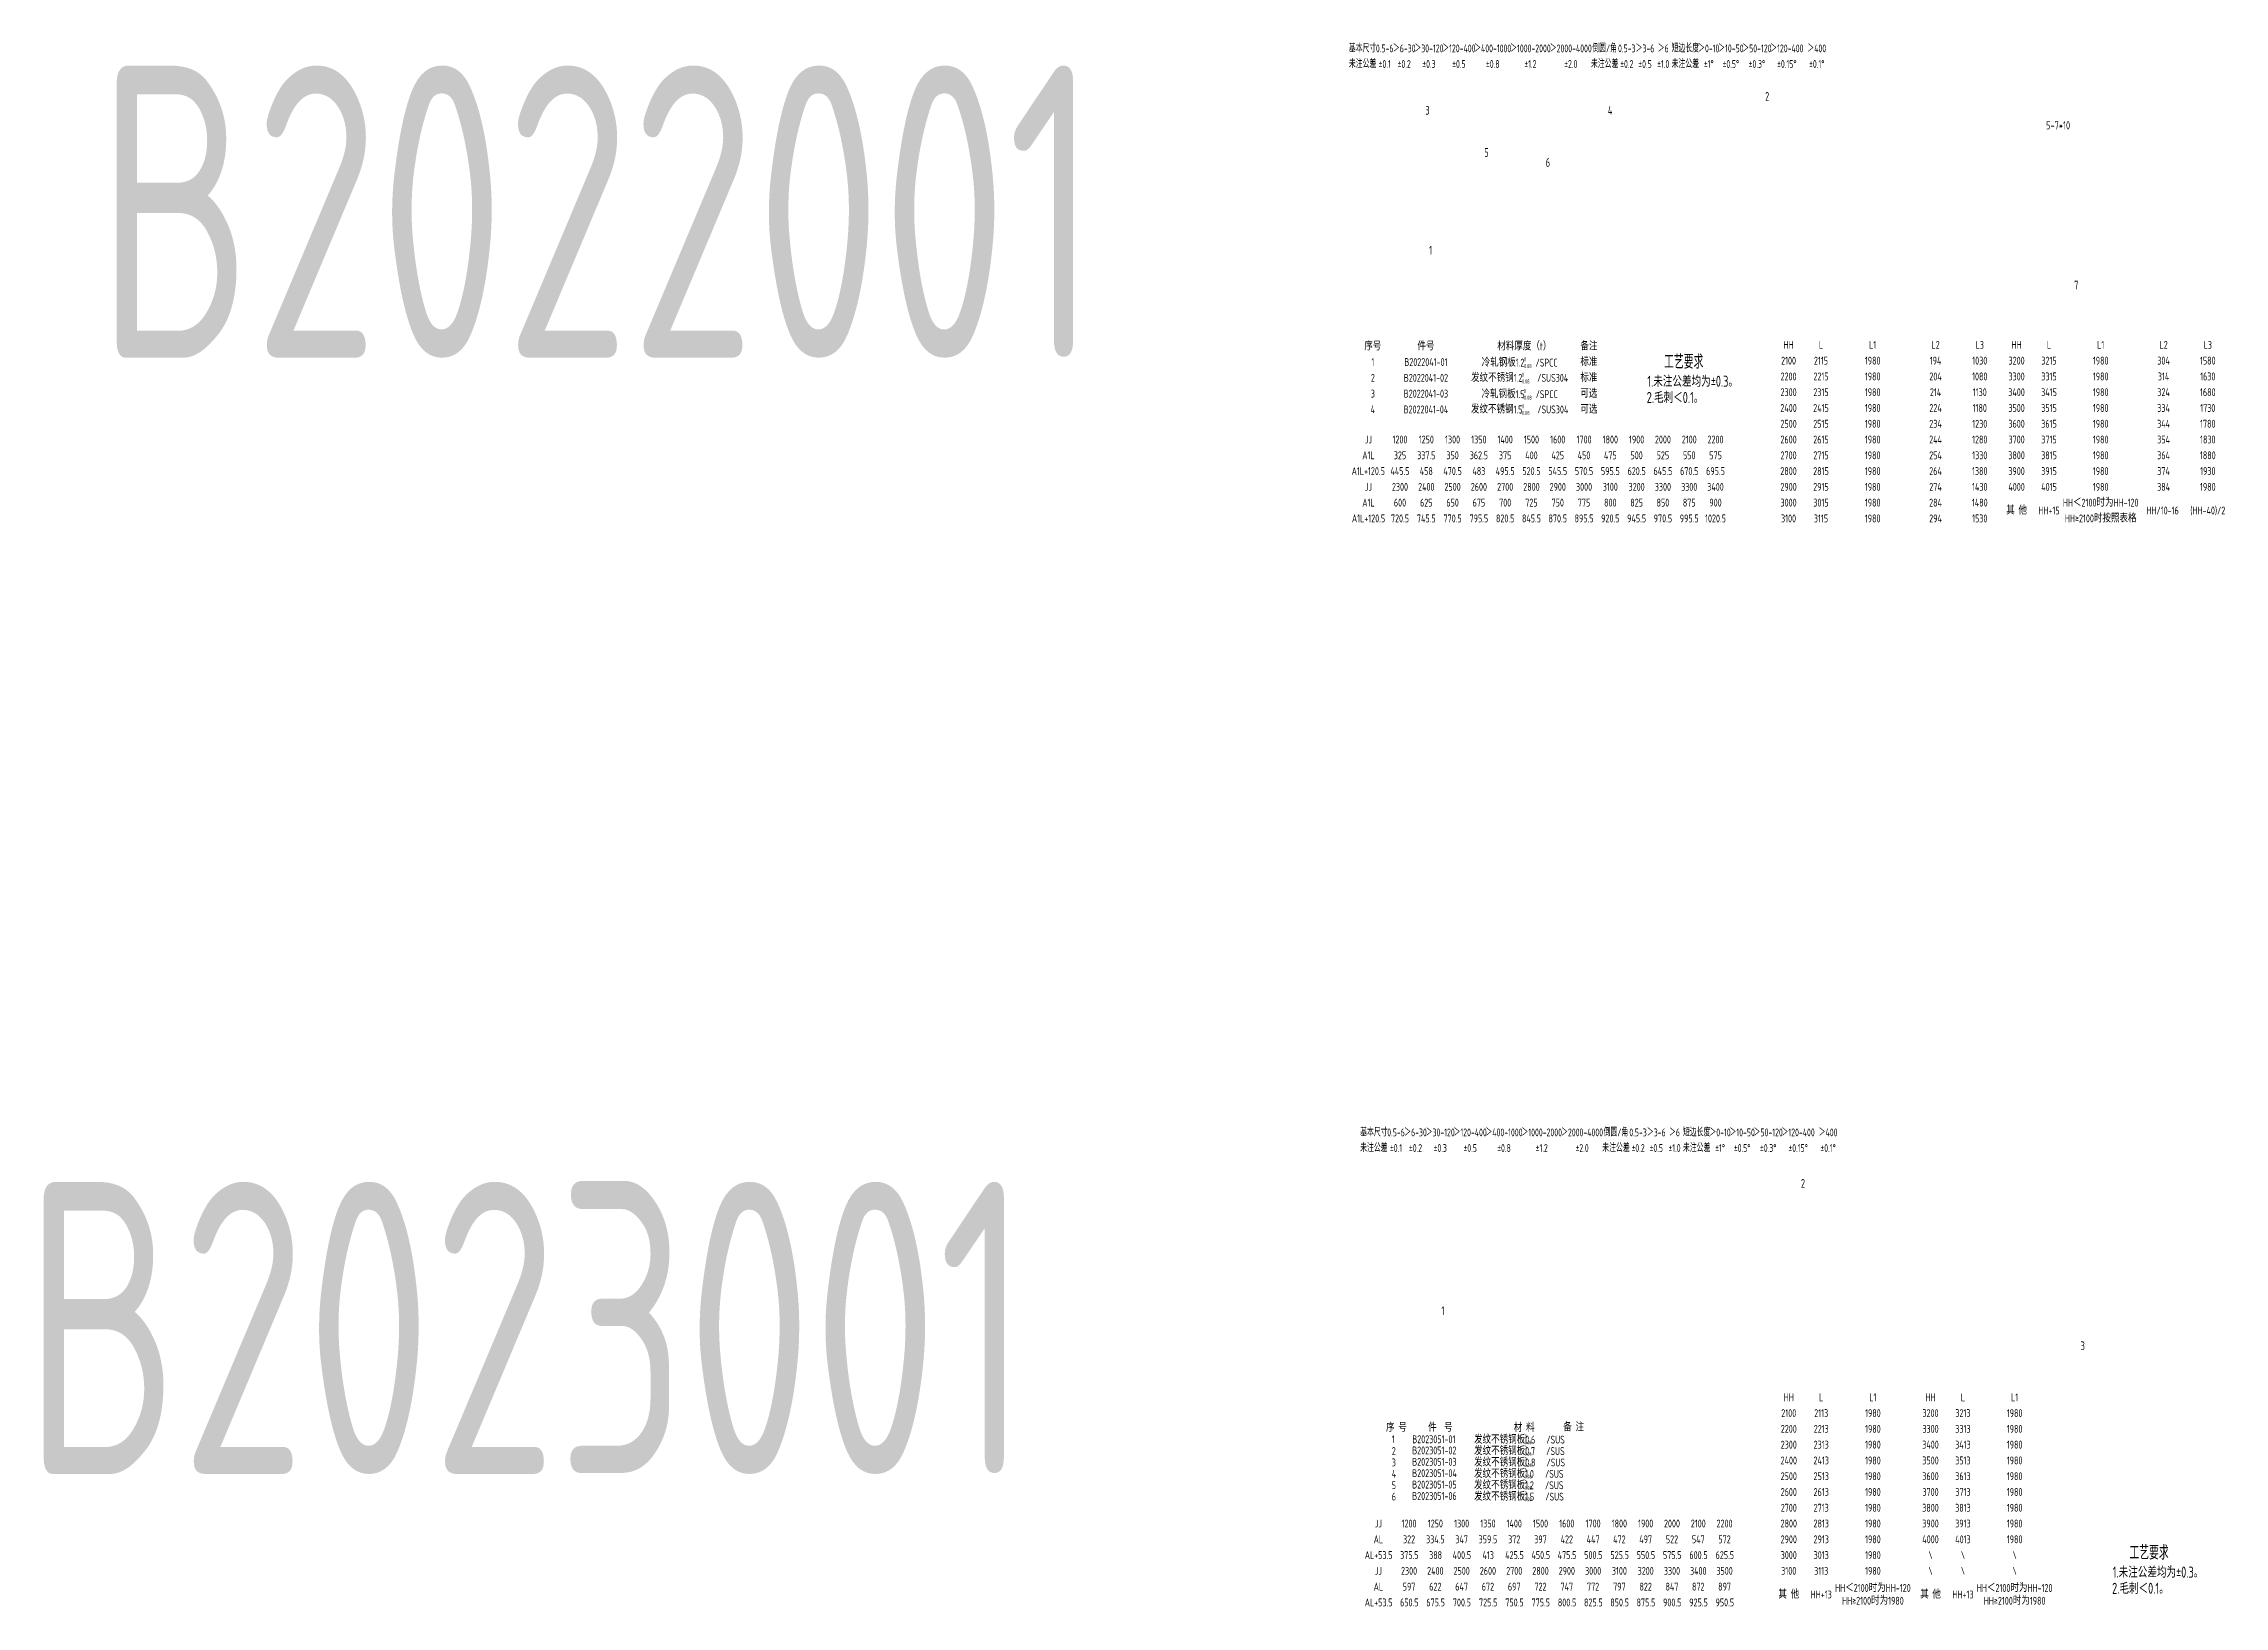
# Model space of a CAD drawing. Header units: inches. Extents: x 14216 to 120088, y -29410 to 23559.
# Drawn here: x 32733 to 40198, y 13317 to 18666 of the extents above; entities that cross this region are included whole.
import ezdxf
from ezdxf.enums import TextEntityAlignment as Align

# ---------------------------------------------------------------- set-up
doc = ezdxf.new("R2010")
doc.units = ezdxf.units.IN
doc.header["$LTSCALE"] = 0.3
doc.header["$MEASUREMENT"] = 0
doc.layers.add('2', color=2, linetype='Continuous')
doc.layers.add('2细实线', color=2, linetype='Continuous')
doc.layers.add('粗实线', color=7, linetype='Continuous', lineweight=30)
doc.styles.add('HZ', font='isocp2.shx', dxfattribs={"width": 0.7, "bigfont": 'hztxt.shx'})

msp = doc.modelspace()

# ---------------------------------------------------------------- texts
at = {"layer": '2', "color": 4, "style": 'HZ', "width": 0.7}
for s, p in [('3', (37462.586, 18422.497)), ('4', (38087.308, 18422.241)), ('2', (38625.547, 18470.063)), ('5', (37664.312, 18278.137)), ('6', (37874.652, 18243.922)), ('1', (37475.286, 17943.582)), ('7', (39683.431, 17824.044)), ('2', (38748.106, 14749.308)), ('1', (37517.527, 14313.642)), ('3', (39705.493, 14193.504))]:
    msp.add_text(s, height=30, dxfattribs=at).set_placement(p)
at = {"layer": '2', "color": 6, "style": 'HZ', "width": 0.8}
msp.add_text('5-7*10', height=28, dxfattribs=at).set_placement((39628.494, 18386.067), align=Align.MIDDLE_CENTER)
at = {"layer": '2', "style": 'HZ', "width": 0.8}
for s, height, p in [('序号', 27, (37282.792, 17629.646)), ('件号', 27, (37464.467, 17629.646)), ('材料厚度（t）', 27, (37801.353, 17629.646)), ('备注', 27, (38022.415, 17629.646)), ('HH', 27.0001, (38705.776, 17634.539)), ('L1', 27.0001, (38993.778, 17634.539)), ('L2', 27.0001, (39208.97, 17634.539)), ('L3', 27.0001, (39360.291, 17634.539)), ('HH', 27.0001, (39486.291, 17634.539)), ('L1', 27.0001, (39774.292, 17634.539)), ('L2', 27.0001, (39989.485, 17634.539)), ('L3', 27.0001, (40140.805, 17634.539)), ('1', 27, (37282.792, 17575.646)), ('B2022041-01', 27, (37464.467, 17575.646)), ('冷轧钢板1.2   /SPCC', 27, (37785.171, 17573.706)), ('标准', 27, (38022.415, 17575.646)), ('2100', 27.0001, (38705.776, 17580.539)), ('2115', 27.0001, (38816.777, 17580.539)), ('1980', 27.0001, (38993.778, 17580.539)), ('194', 27.0001, (39208.97, 17580.539)), ('1030', 27.0001, (39360.291, 17580.539)), ('3200', 27.0001, (39486.291, 17580.539)), ('3215', 27.0001, (39597.292, 17580.539)), ('1980', 27.0001, (39774.292, 17580.539)), ('304', 27.0001, (39989.485, 17580.539)), ('1580', 27.0001, (40140.805, 17580.539)), ('3', 27, (37282.792, 17467.646)), ('2', 27, (37282.792, 17521.646)), ('B2022041-03', 27, (37464.467, 17467.646)), ('B2022041-02', 27, (37464.467, 17521.646)), ('发纹不锈钢1.2    /SUS304 ', 27, (37791.685, 17521.646)), ('冷轧钢板1.5   /SPCC', 27, (37785.171, 17465.706)), ('标准', 27, (38022.415, 17521.646)), ('可选', 27, (38022.415, 17467.646)), ('2300', 27.0001, (38705.776, 17472.538)), ('2200', 27.0001, (38705.776, 17526.539)), ('2315', 27.0001, (38816.777, 17472.538)), ('2215', 27.0001, (38816.777, 17526.539)), ('1980', 27.0001, (38993.778, 17526.539)), ('1980', 27.0001, (38993.778, 17472.538)), ('204', 27.0001, (39208.97, 17526.539)), ('214', 27.0001, (39208.97, 17472.538)), ('1080', 27.0001, (39360.291, 17526.539)), ('1130', 27.0001, (39360.291, 17472.538)), ('3400', 27.0001, (39486.291, 17472.538)), ('3300', 27.0001, (39486.291, 17526.539)), ('3415', 27.0001, (39597.292, 17472.538)), ('3315', 27.0001, (39597.292, 17526.539)), ('1980', 27.0001, (39774.292, 17526.539)), ('1980', 27.0001, (39774.292, 17472.538)), ('324', 27.0001, (39989.485, 17472.538)), ('314', 27.0001, (39989.485, 17526.539)), ('1680', 27.0001, (40140.805, 17472.538)), ('1630', 27.0001, (40140.805, 17526.539)), ('4', 27, (37282.792, 17413.646)), ('B2022041-04', 27, (37464.467, 17413.646)), ('发纹不锈钢1.5    /SUS304 ', 27, (37791.685, 17413.646)), ('可选', 27, (38022.415, 17413.646)), ('2400', 27.0001, (38705.776, 17418.538)), ('2415', 27.0001, (38816.777, 17418.538)), ('1980', 27.0001, (38993.778, 17418.538)), ('224', 27.0001, (39208.97, 17418.538)), ('1180', 27.0001, (39360.291, 17418.538)), ('3500', 27.0001, (39486.291, 17418.538)), ('3515', 27.0001, (39597.292, 17418.538)), ('1980', 27.0001, (39774.292, 17418.538)), ('334', 27.0001, (39989.485, 17418.538)), ('1730', 27.0001, (40140.805, 17418.538)), ('2500', 27.0001, (38705.776, 17364.538)), ('2600', 27.0001, (38705.776, 17310.538)), ('2515', 27.0001, (38816.777, 17364.538)), ('2615', 27.0001, (38816.777, 17310.538)), ('1980', 27.0001, (38993.778, 17364.538)), ('1980', 27.0001, (38993.778, 17310.538)), ('244', 27.0001, (39208.97, 17310.538)), ('234', 27.0001, (39208.97, 17364.538)), ('1280', 27.0001, (39360.291, 17310.538)), ('1230', 27.0001, (39360.291, 17364.538)), ('3600', 27.0001, (39486.291, 17364.538)), ('3700', 27.0001, (39486.291, 17310.538)), ('3615', 27.0001, (39597.292, 17364.538)), ('3715', 27.0001, (39597.292, 17310.538)), ('1980', 27.0001, (39774.292, 17364.538)), ('1980', 27.0001, (39774.292, 17310.538)), ('344', 27.0001, (39989.485, 17364.538)), ('354', 27.0001, (39989.485, 17310.538)), ('1830', 27.0001, (40140.805, 17310.538)), ('1780', 27.0001, (40140.805, 17364.538)), ('2700', 27.0001, (38705.776, 17256.538)), ('2715', 27.0001, (38816.777, 17256.538)), ('1980', 27.0001, (38993.778, 17256.538)), ('254', 27.0001, (39208.97, 17256.538)), ('1330', 27.0001, (39360.291, 17256.538)), ('3800', 27.0001, (39486.291, 17256.538)), ('3815', 27.0001, (39597.292, 17256.538)), ('1980', 27.0001, (39774.292, 17256.538)), ('364', 27.0001, (39989.485, 17256.538)), ('1880', 27.0001, (40140.805, 17256.538)), ('2800', 27.0001, (38705.776, 17202.537)), ('2815', 27.0001, (38816.777, 17202.537)), ('1980', 27.0001, (38993.778, 17202.537)), ('264', 27.0001, (39208.97, 17202.537)), ('1380', 27.0001, (39360.291, 17202.537)), ('3900', 27.0001, (39486.291, 17202.537)), ('3915', 27.0001, (39597.292, 17202.537)), ('1980', 27.0001, (39774.292, 17202.537)), ('374', 27.0001, (39989.485, 17202.537)), ('1930', 27.0001, (40140.805, 17202.537)), ('2900', 27.0001, (38705.776, 17148.537)), ('3000', 27.0001, (38705.776, 17094.537)), ('2915', 27.0001, (38816.777, 17148.537)), ('3015', 27.0001, (38816.777, 17094.537)), ('1980', 27.0001, (38993.778, 17148.537)), ('1980', 27.0001, (38993.778, 17094.537)), ('284', 27.0001, (39208.97, 17094.537)), ('274', 27.0001, (39208.97, 17148.537)), ('1480', 27.0001, (39360.291, 17094.537)), ('1430', 27.0001, (39360.291, 17148.537)), ('4000', 27.0001, (39486.291, 17148.537)), ('4015', 27.0001, (39597.292, 17148.537)), ('HH＜2100时为HH-120', 27.00011, (39774.292, 17094.537)), ('1980', 27.0001, (39774.292, 17148.537)), ('384', 27.0001, (39989.485, 17148.537)), ('1980', 27.0001, (40140.805, 17148.537)), ('3100', 27.0001, (38705.776, 17040.537)), ('3115', 27.0001, (38816.777, 17040.537)), ('1980', 27.0001, (38993.778, 17040.537)), ('294', 27.0001, (39208.97, 17040.537)), ('1530', 27.0001, (39360.291, 17040.537)), ('其 他', 27.0001, (39486.291, 17067.537)), ('HH+15', 27.0001, (39597.292, 17067.537)), ('HH≥2100时按照表格', 27.00011, (39774.292, 17040.537)), ('HH/10-16', 27.0001, (39986.093, 17067.537)), ('(HH-40)/2', 27.0001, (40140.805, 17067.537)), ('HH', 27, (38706.522, 14032.064)), ('L', 27, (38817.522, 14032.064)), ('L1', 27, (38994.522, 14032.064)), ('HH', 27, (39191.678, 14032.064)), ('L', 27, (39302.678, 14032.064)), ('L1', 27, (39479.678, 14032.064)), ('2100', 27, (38706.522, 13978.064)), ('2113', 27, (38817.522, 13978.064)), ('1980', 27, (38994.522, 13978.064)), ('3200', 27, (39191.678, 13978.064)), ('3213', 27, (39302.678, 13978.064)), ('1980', 27, (39479.678, 13978.064)), ('2200', 27, (38706.522, 13924.064)), ('2213', 27, (38817.522, 13924.064)), ('1980', 27, (38994.522, 13924.064)), ('3300', 27, (39191.678, 13924.064)), ('3313', 27, (39302.678, 13924.064)), ('1980', 27, (39479.678, 13924.064)), ('2400', 27, (38706.522, 13816.064)), ('2300', 27, (38706.522, 13870.064)), ('2413', 27, (38817.522, 13816.064)), ('2313', 27, (38817.522, 13870.064)), ('1980', 27, (38994.522, 13870.064)), ('1980', 27, (38994.522, 13816.064)), ('3400', 27, (39191.678, 13870.064)), ('3500', 27, (39191.678, 13816.064)), ('3413', 27, (39302.678, 13870.064)), ('3513', 27, (39302.678, 13816.064)), ('1980', 27, (39479.678, 13870.064)), ('1980', 27, (39479.678, 13816.064)), ('2500', 27, (38706.522, 13762.064)), ('2513', 27, (38817.522, 13762.064)), ('1980', 27, (38994.522, 13762.064)), ('3600', 27, (39191.678, 13762.064)), ('3613', 27, (39302.678, 13762.064)), ('1980', 27, (39479.678, 13762.064)), ('2600', 27, (38706.522, 13708.064)), ('2700', 27, (38706.522, 13654.064)), ('2613', 27, (38817.522, 13708.064)), ('2713', 27, (38817.522, 13654.064)), ('1980', 27, (38994.522, 13708.064)), ('1980', 27, (38994.522, 13654.064)), ('3800', 27, (39191.678, 13654.064)), ('3700', 27, (39191.678, 13708.064)), ('3813', 27, (39302.678, 13654.064)), ('3713', 27, (39302.678, 13708.064)), ('1980', 27, (39479.678, 13708.064)), ('1980', 27, (39479.678, 13654.064)), ('2800', 27, (38706.522, 13600.064)), ('2813', 27, (38817.522, 13600.064)), ('1980', 27, (38994.522, 13600.064)), ('3900', 27, (39191.678, 13600.064)), ('3913', 27, (39302.678, 13600.064)), ('1980', 27, (39479.678, 13600.064)), ('2900', 27, (38706.522, 13546.064)), ('2913', 27, (38817.522, 13546.064)), ('1980', 27, (38994.522, 13546.064)), ('4000', 27, (39191.678, 13546.064)), ('4013', 27, (39302.678, 13546.064)), ('1980', 27, (39479.678, 13546.064)), ('3000', 27, (38706.522, 13492.064)), ('3100', 27, (38706.522, 13438.064)), ('3013', 27, (38817.522, 13492.064)), ('3113', 27, (38817.522, 13438.064)), ('1980', 27, (38994.522, 13492.064)), ('1980', 27, (38994.522, 13438.064)), ('\\', 27, (39191.678, 13492.064)), ('\\', 27, (39191.678, 13438.064)), ('\\', 27, (39302.678, 13492.064)), ('\\', 27, (39302.678, 13438.064)), ('\\', 27, (39479.678, 13492.064)), ('\\', 27, (39479.678, 13438.064)), ('其 他', 27, (38706.522, 13357.064)), ('HH+13', 27, (38817.522, 13357.064)), ('HH＜2100时为HH-120', 27, (38994.522, 13379.41)), ('其 他', 27, (39191.678, 13357.064)), ('HH+13', 27, (39302.678, 13357.064)), ('HH＜2100时为HH-120', 27, (39479.678, 13379.41)), ('HH≥2100时为1980', 27, (38994.522, 13335.793)), ('HH≥2100时为1980', 27, (39479.678, 13335.793))]:
    msp.add_text(s, height=height, dxfattribs=at).set_placement(p, align=Align.MIDDLE_CENTER)
at = {"layer": '2', "color": 6, "style": 'HZ', "width": 0.75}
for s, p in [('2.毛刺＜0.1。', (38220.204, 17435.517)), ('1.未注公差均为±0.3。', (38222.35, 17490.912)), ('1.未注公差均为±0.3。', (39815.242, 13414.742)), ('2.毛刺＜0.1。', (39813.096, 13359.347))]:
    msp.add_text(s, height=38, dxfattribs=at).set_placement(p)
at = {"layer": '2', "color": 6, "char_height": 1000, "attachment_point": 5, "style": 'HZ'}
for s, insert in [('\\A1;B2022001', (34631.117, 18090.682)), ('\\A1;B2023001', (34387.59, 14269.695))]:
    msp.add_mtext(s, dxfattribs=dict(at, insert=insert))
at = {"layer": '2', "attachment_point": 1, "style": 'HZ'}
for s, insert, char_height in [(' 0\\P-0.08', (37793.278, 17591.558), 13.728), (' 0\\P-0.08', (37786.055, 17539.12), 13.728), (' 0\\P-0.08', (37793.278, 17483.558), 13.728), (' 0\\P-0.08', (37786.055, 17431.12), 13.728), (' 0\\P-0.06', (37795.995, 13905.715), 12.7975), (' 0\\P-0.06', (37795.995, 13866.702), 12.7975), (' 0\\P-0.06', (37795.995, 13827.688), 12.7975), (' 0\\P-0.06', (37795.995, 13788.675), 12.7975), (' 0\\P-0.08', (37795.995, 13749.662), 12.7975), (' 0\\P-0.08', (37795.995, 13710.649), 12.7975)]:
    msp.add_mtext(s, dxfattribs=dict(at, insert=insert, char_height=char_height))
at = {"layer": '2细实线', "linetype": 'ByBlock', "style": 'HZ', "width": 0.65}
for s, p in [('基本尺寸', (37247.606, 18649.412)), ('0.5-6', (37323.341, 18649.412)), ('＞6-30', (37390.166, 18649.412)), ('＞30-120', (37474.811, 18649.412)), ('＞120-400', (37577.276, 18649.412)), ('＞400-1000', (37693.106, 18649.412)), ('＞1000-2000', (37822.301, 18649.412)), ('＞2000-4000', (37960.406, 18649.412)), ('倒圆/角', (38076.236, 18649.412)), ('0.5-3', (38151.971, 18649.412)), ('＞3-6', (38214.341, 18649.412)), ('＞6', (38276.711, 18649.412)), ('短边长度', (38352.446, 18649.412)), ('＞0-10', (38432.636, 18649.412)), ('＞10-50', (38508.371, 18649.412)), ('＞50-120', (38597.471, 18649.412)), ('＞120-400', (38699.936, 18649.412)), ('＞400', (38802.401, 18649.412)), ('未注公差', (37247.606, 18595.952)), ('%%p0.1', (37323.341, 18595.952)), ('%%p0.2', (37390.166, 18595.952)), ('%%p0.3', (37474.811, 18595.952)), ('%%p0.5', (37577.276, 18595.952)), ('%%p0.8', (37693.106, 18595.952)), ('%%p1.2', (37822.301, 18595.952)), ('%%p2.0', (37960.406, 18595.952)), ('未注公差', (38076.236, 18595.952)), ('%%p0.2', (38151.971, 18595.952)), ('%%p0.5', (38214.341, 18595.952)), ('%%p1.0', (38276.711, 18595.952)), ('未注公差', (38352.446, 18595.952)), ('%%p1%%d', (38432.636, 18595.952)), ('%%p0.5%%d', (38508.371, 18595.952)), ('%%p0.3%%d', (38597.471, 18595.952)), ('%%p0.15%%d', (38699.936, 18595.952)), ('%%p0.1%%d', (38802.401, 18595.952)), ('基本尺寸', (37286.273, 14938.94)), ('0.5-6', (37362.008, 14938.94)), ('＞6-30', (37428.833, 14938.94)), ('＞30-120', (37513.478, 14938.94)), ('＞120-400', (37615.943, 14938.94)), ('＞400-1000', (37731.773, 14938.94)), ('＞1000-2000', (37860.968, 14938.94)), ('＞2000-4000', (37999.073, 14938.94)), ('倒圆/角', (38114.903, 14938.94)), ('0.5-3', (38190.638, 14938.94)), ('＞3-6', (38253.008, 14938.94)), ('＞6', (38315.378, 14938.94)), ('短边长度', (38391.113, 14938.94)), ('＞0-10', (38471.303, 14938.94)), ('＞10-50', (38547.038, 14938.94)), ('＞50-120', (38636.138, 14938.94)), ('＞120-400', (38738.603, 14938.94)), ('＞400', (38841.068, 14938.94)), ('未注公差', (37286.273, 14885.48)), ('%%p0.1', (37362.008, 14885.48)), ('%%p0.2', (37428.833, 14885.48)), ('%%p0.3', (37513.478, 14885.48)), ('%%p0.5', (37615.943, 14885.48)), ('%%p0.8', (37731.773, 14885.48)), ('%%p1.2', (37860.968, 14885.48)), ('%%p2.0', (37999.073, 14885.48)), ('未注公差', (38114.903, 14885.48)), ('%%p0.2', (38190.638, 14885.48)), ('%%p0.5', (38253.008, 14885.48)), ('%%p1.0', (38315.378, 14885.48)), ('未注公差', (38391.113, 14885.48)), ('%%p1%%d', (38471.303, 14885.48)), ('%%p0.5%%d', (38547.038, 14885.48)), ('%%p0.3%%d', (38636.138, 14885.48)), ('%%p0.15%%d', (38738.603, 14885.48)), ('%%p0.1%%d', (38841.068, 14885.48))]:
    msp.add_text(s, height=26.73, dxfattribs=at).set_placement(p, align=Align.MIDDLE_CENTER)
at = {"layer": '2细实线', "style": 'HZ', "width": 0.8}
for s, p in [('L', (38816.777, 17634.539)), ('L', (39597.292, 17634.539)), ('JJ', (37267.935, 17310.537)), ('1200', (37375.718, 17310.537)), ('1250', (37465.718, 17310.537)), ('1300', (37555.718, 17310.537)), ('1350', (37645.718, 17310.537)), ('1400', (37735.718, 17310.537)), ('1500', (37825.718, 17310.537)), ('1600', (37915.718, 17310.537)), ('1700', (38005.718, 17310.537)), ('1800', (38095.718, 17310.537)), ('1900', (38185.718, 17310.537)), ('2000', (38275.718, 17310.537)), ('2100', (38365.718, 17310.537)), ('2200', (38455.718, 17310.537)), ('A1L', (37267.935, 17256.537)), ('325', (37375.718, 17256.537)), ('337.5', (37465.718, 17256.537)), ('350', (37555.718, 17256.537)), ('362.5', (37645.718, 17256.537)), ('375', (37735.718, 17256.537)), ('400', (37825.718, 17256.537)), ('425', (37915.718, 17256.537)), ('450', (38005.718, 17256.537)), ('475', (38095.718, 17256.537)), ('500', (38185.718, 17256.537)), ('525', (38275.718, 17256.537)), ('550', (38365.718, 17256.537)), ('575', (38455.718, 17256.537)), ('A1L+120.5', (37267.1, 17202.537)), ('445.5', (37375.718, 17202.537)), ('458', (37465.718, 17202.537)), ('470.5', (37555.718, 17202.537)), ('483', (37645.718, 17202.537)), ('495.5', (37735.718, 17202.537)), ('520.5', (37825.718, 17202.537)), ('545.5', (37915.718, 17202.537)), ('570.5', (38005.718, 17202.537)), ('595.5', (38095.718, 17202.537)), ('620.5', (38185.718, 17202.537)), ('645.5', (38275.718, 17202.537)), ('670.5', (38365.718, 17202.537)), ('695.5', (38455.718, 17202.537)), ('A1L', (37267.935, 17094.537)), ('JJ', (37267.935, 17148.537)), ('2300', (37375.718, 17148.537)), ('600', (37375.718, 17094.537)), ('2400', (37465.718, 17148.537)), ('625', (37465.718, 17094.537)), ('2500', (37555.718, 17148.537)), ('650', (37555.718, 17094.537)), ('2600', (37645.718, 17148.537)), ('675', (37645.718, 17094.537)), ('2700', (37735.718, 17148.537)), ('700', (37735.718, 17094.537)), ('2800', (37825.718, 17148.537)), ('725', (37825.718, 17094.537)), ('2900', (37915.718, 17148.537)), ('750', (37915.718, 17094.537)), ('3000', (38005.718, 17148.537)), ('775', (38005.718, 17094.537)), ('3100', (38095.718, 17148.537)), ('800', (38095.718, 17094.537)), ('3200', (38185.718, 17148.537)), ('825', (38185.718, 17094.537)), ('3300', (38275.718, 17148.537)), ('850', (38275.718, 17094.537)), ('3300', (38365.718, 17148.537)), ('875', (38365.718, 17094.537)), ('3400', (38455.718, 17148.537)), ('900', (38455.718, 17094.537)), ('A1L+120.5', (37268.046, 17040.537)), ('720.5', (37375.718, 17040.537)), ('745.5', (37465.718, 17040.537)), ('770.5', (37555.718, 17040.537)), ('795.5', (37645.718, 17040.537)), ('820.5', (37735.718, 17040.537)), ('845.5', (37825.718, 17040.537)), ('870.5', (37915.718, 17040.537)), ('895.5', (38005.718, 17040.537)), ('920.5', (38095.718, 17040.537)), ('945.5', (38185.718, 17040.537)), ('970.5', (38275.718, 17040.537)), ('995.5', (38365.718, 17040.537)), ('1020.5', (38455.718, 17040.537)), ('JJ', (37301.723, 13600.064)), ('1200', (37406.723, 13600.064)), ('1250', (37496.723, 13600.064)), ('1300', (37586.723, 13600.064)), ('1350', (37676.723, 13600.064)), ('1400', (37766.723, 13600.064)), ('1500', (37856.723, 13600.064)), ('1600', (37946.723, 13600.064)), ('1700', (38036.723, 13600.064)), ('1800', (38126.723, 13600.064)), ('1900', (38216.723, 13600.064)), ('2000', (38306.723, 13600.064)), ('2100', (38396.723, 13600.064)), ('2200', (38486.723, 13600.064)), ('AL', (37301.723, 13546.064)), ('322', (37406.723, 13546.064)), ('334.5', (37496.723, 13546.064)), ('347', (37586.723, 13546.064)), ('359.5', (37676.723, 13546.064)), ('372', (37766.723, 13546.064)), ('397', (37856.723, 13546.064)), ('422', (37946.723, 13546.064)), ('447', (38036.723, 13546.064)), ('472', (38126.723, 13546.064)), ('497', (38216.723, 13546.064)), ('522', (38306.723, 13546.064)), ('547', (38396.723, 13546.064)), ('572', (38486.723, 13546.064)), ('AL+53.5', (37302.57, 13492.064)), ('JJ', (37301.723, 13438.064)), ('375.5', (37407.57, 13492.064)), ('2300', (37406.723, 13438.064)), ('2400', (37496.723, 13438.064)), ('388', (37497.57, 13492.064)), ('400.5', (37587.57, 13492.064)), ('2500', (37586.723, 13438.064)), ('2600', (37676.723, 13438.064)), ('413', (37677.57, 13492.064)), ('425.5', (37767.57, 13492.064)), ('2700', (37766.723, 13438.064)), ('450.5', (37857.57, 13492.064)), ('2800', (37856.723, 13438.064)), ('475.5', (37947.57, 13492.064)), ('2900', (37946.723, 13438.064)), ('500.5', (38037.57, 13492.064)), ('3000', (38036.723, 13438.064)), ('525.5', (38127.57, 13492.064)), ('3100', (38126.723, 13438.064)), ('550.5', (38217.57, 13492.064)), ('3200', (38216.723, 13438.064)), ('575.5', (38307.57, 13492.064)), ('3300', (38306.723, 13438.064)), ('600.5', (38397.57, 13492.064)), ('3400', (38396.723, 13438.064)), ('625.5', (38487.57, 13492.064)), ('3500', (38486.723, 13438.064)), ('AL', (37301.723, 13384.064)), ('597', (37406.723, 13384.064)), ('622', (37496.723, 13384.064)), ('647', (37586.723, 13384.064)), ('672', (37676.723, 13384.064)), ('697', (37766.723, 13384.064)), ('722', (37856.723, 13384.064)), ('747', (37946.723, 13384.064)), ('772', (38036.723, 13384.064)), ('797', (38126.723, 13384.064)), ('822', (38216.723, 13384.064)), ('847', (38306.723, 13384.064)), ('872', (38396.723, 13384.064)), ('897', (38486.723, 13384.064)), ('AL+53.5', (37302.57, 13330.064)), ('650.5', (37407.57, 13330.064)), ('675.5', (37497.57, 13330.064)), ('700.5', (37587.57, 13330.064)), ('725.5', (37677.57, 13330.064)), ('750.5', (37767.57, 13330.064)), ('775.5', (37857.57, 13330.064)), ('800.5', (37947.57, 13330.064)), ('825.5', (38037.57, 13330.064)), ('850.5', (38127.57, 13330.064)), ('875.5', (38217.57, 13330.064)), ('900.5', (38307.57, 13330.064)), ('925.5', (38397.57, 13330.064)), ('950.5', (38487.57, 13330.064))]:
    msp.add_text(s, height=27, dxfattribs=at).set_placement(p, align=Align.MIDDLE_CENTER)
for s, p in [('序 号', (37327.996, 13914.576)), ('1', (37347.523, 13875.025)), ('B2023051-01', (37417.682, 13875.025)), ('件  号', (37472.144, 13914.576)), ('发纹不锈钢板0.6   /SUS', (37629.456, 13873.695)), ('材 料', (37765.448, 13914.066)), ('备 注', (37934.79, 13916.102)), ('2 ', (37347.587, 13834.782)), ('3', (37347.587, 13795.768)), ('B2023051-02', (37417.456, 13836.933)), ('B2023051-03', (37417.456, 13797.92)), ('发纹不锈钢板0.7   /SUS', (37629.456, 13834.682)), ('发纹不锈钢板0.8   /SUS', (37629.456, 13795.669)), ('4', (37347.587, 13756.755)), ('5', (37347.587, 13717.742)), ('B2023051-04', (37417.456, 13758.906)), ('B2023051-05', (37417.456, 13719.893)), ('发纹不锈钢板1.0   /SUS', (37629.456, 13756.656)), ('发纹不锈钢板1.2   /SUS', (37629.456, 13717.643)), ('6', (37347.587, 13678.729)), ('B2023051-06', (37417.456, 13680.88)), ('发纹不锈钢板1.5   /SUS', (37629.456, 13678.629))]:
    msp.add_text(s, height=27, dxfattribs=at).set_placement(p)
at = {"layer": '粗实线', "color": 3, "linetype": 'Continuous', "lineweight": -3, "style": 'HZ', "width": 0.7}
for p in [(38279.745, 17552.831), (39872.638, 13476.662)]:
    msp.add_text('工艺要求', height=48, dxfattribs=at).set_placement(p)

doc.saveas('drawing.dxf')
